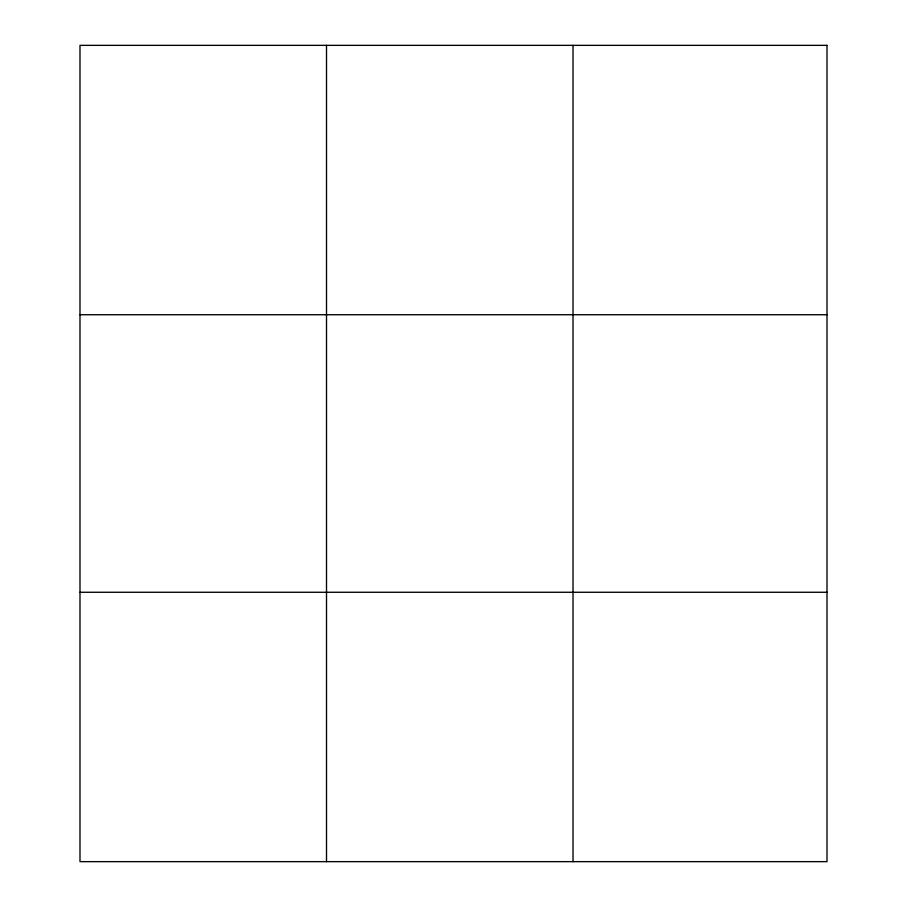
<?xml version="1.0" encoding="UTF-8"?>
<svg xmlns="http://www.w3.org/2000/svg" width="907" height="907" viewBox="0 0 907 907"><rect width="100%" height="100%" fill="white"/><g stroke="black" fill="none" stroke-linecap="round" stroke-linejoin="round"><path stroke-width="1.36" d="M326.509 861.65L326.509 45.35M573.02 861.65L573.02 45.35M79.997 314.729L827.003 314.729M79.997 592.271L827.003 592.271M827.003 45.35L827.003 861.65L79.997 861.65L79.997 45.35L827.003 45.35"/></g></svg>
